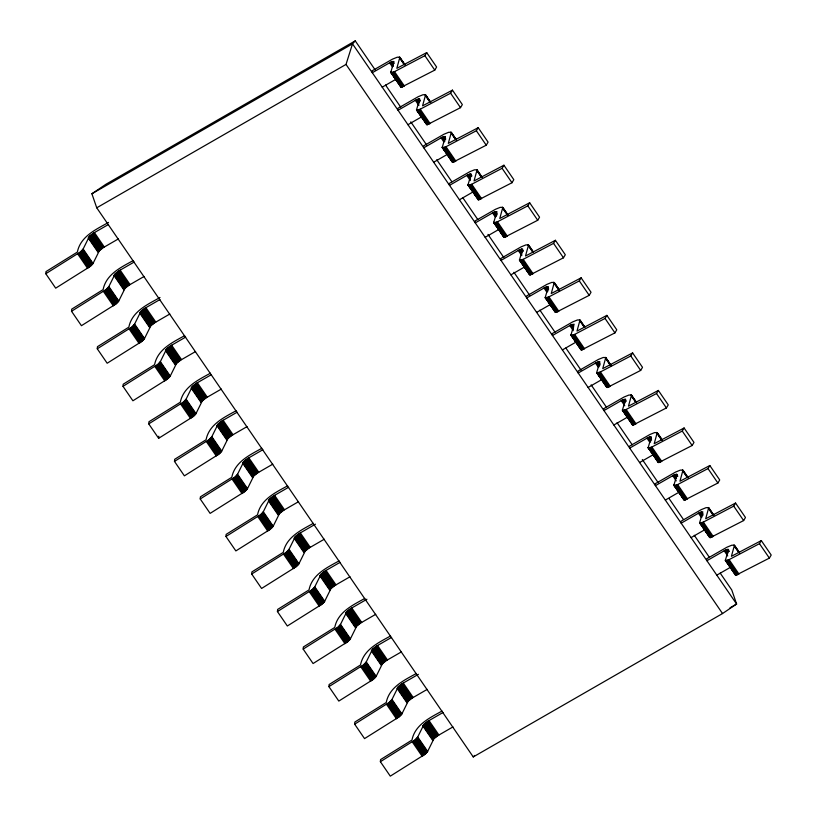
<?xml version="1.0" encoding="UTF-8"?>
<svg xmlns="http://www.w3.org/2000/svg" width="817" height="817" viewBox="0 0 817 817"><rect width="100%" height="100%" fill="white"/><g stroke="black" fill="none" stroke-linecap="round" stroke-linejoin="round"><path stroke-width="1.23" d="M118.353 238.932L103.391 247.561L99.327 250.758L93.036 263.442L90.299 266.393L55.689 288.166L45.793 273.726L45.987 271.601L77.36 252.085C80.515 236.256 96.1 229.454 108.528 222.428M144.088 276.473L129.137 285.102L125.062 288.289L118.771 300.983L116.034 303.934L81.434 325.697L71.528 311.267L71.722 309.143L103.105 289.616C106.149 274.257 120.987 267.353 133.171 260.592M169.834 314.014L154.873 322.644L150.798 325.83L144.517 338.524L141.77 341.465L107.17 363.238L97.274 348.798L97.458 346.684L128.841 327.157C131.986 311.328 147.571 304.537 159.999 297.5M195.569 351.545L180.608 360.174L176.543 363.371L170.253 376.055L167.505 379.006L132.905 400.779L123.01 386.339L123.204 384.215L154.576 364.699C157.62 349.329 172.469 342.425 184.652 335.664M221.305 389.086L206.344 397.716L202.279 400.902L195.988 413.596L193.251 416.547L158.641 438.31L148.745 423.88L148.939 421.756L180.312 402.23C183.365 386.87 198.204 379.966 210.388 373.206M158.641 438.31L158.835 436.196M247.04 426.627L232.089 435.257L228.014 438.443L221.734 451.137L218.987 454.078L184.387 475.851L174.481 461.411L174.675 459.297L206.058 439.771C209.101 424.411 223.94 417.497 236.123 410.747M272.786 464.158L257.825 472.788L253.75 475.974L247.469 488.668L244.722 491.62L210.122 513.382L200.226 498.952L200.41 496.828L231.793 477.312C234.836 461.942 249.685 455.038 261.869 448.278M298.522 501.699L283.56 510.329L279.496 513.515L273.205 526.209L270.458 529.161L235.858 550.924L225.962 536.483L226.156 534.369L257.529 514.843C260.582 499.483 275.421 492.58 287.604 485.819M324.257 539.23L309.306 547.87L305.231 551.056L298.94 563.74L296.203 566.692L261.593 588.465L251.697 574.024L251.891 571.91L283.264 552.384C286.318 537.024 301.156 530.11 313.34 523.35M349.993 576.771L335.041 585.401L330.967 588.587L324.686 601.281L321.939 604.233L287.339 625.996L277.433 611.565L277.627 609.441L309.01 589.915C312.053 574.555 326.902 567.652 339.075 560.891M375.738 614.313L360.777 622.942L356.702 626.128L350.422 638.823L347.674 641.764L313.074 663.537L303.178 649.096L303.362 646.982L334.745 627.456C337.789 612.096 352.638 605.193 364.821 598.432M401.474 651.843L386.512 660.473L382.448 663.67L376.157 676.353L373.41 679.305L338.81 701.078L328.914 686.637L329.108 684.523L360.481 664.997C363.534 649.638 378.373 642.724 390.557 635.963M427.209 689.385L412.258 698.014L408.183 701.2L401.893 713.895L399.156 716.846L364.545 738.609L354.649 724.179L354.844 722.054L386.227 702.528C389.27 687.168 404.109 680.265 416.292 673.504M452.945 726.926L437.994 735.555L433.919 738.742L427.638 751.436L424.891 754.377L390.291 776.15L380.385 761.71L380.579 759.596L411.962 740.069C415.005 724.71 429.854 717.806 442.028 711.045M399.85 57.292L396.827 68.332L426.709 52.615L436.615 67.045L434.767 70.119L401.484 87.174L390.761 72.376L393.968 61.418L390.485 62.296L372.307 72.723L372.082 70.834L392.497 59.141L397.266 57.2L399.85 57.292L404.793 64.512M425.586 94.823L422.563 105.863L452.455 90.146L462.351 104.586L460.512 107.65L427.23 124.715L416.496 109.917L419.703 98.959L416.221 99.837L398.053 110.264L397.818 108.365L418.233 96.682L423.012 94.741L425.586 94.823L430.539 102.043M426.433 124.01L426.515 124.593M451.321 132.364L448.298 143.404L478.19 127.687L488.086 142.127L486.248 145.191L452.965 162.256L442.232 147.458L445.439 136.5L441.956 137.379L423.788 147.806L423.553 145.906L443.978 134.223L448.747 132.272L451.321 132.364L456.274 139.584M477.057 169.905L474.044 180.945L503.926 165.228L513.822 179.658L511.983 182.732L478.701 199.787L467.967 184.989L471.174 174.031L467.692 174.909L449.524 185.336L449.289 183.447L469.714 171.754L474.483 169.813L477.057 169.905L482.01 177.115M477.914 199.093L477.986 199.665M502.802 207.436L499.779 218.476L529.661 202.759L539.567 217.199L537.719 220.263L504.436 237.328L493.713 222.53L496.92 211.572L493.437 212.451L475.259 222.878L475.034 220.978L495.449 209.295L500.218 207.355L502.802 207.436L507.745 214.657M528.538 244.977L525.515 256.017L555.407 240.3L565.303 254.741L563.464 257.804L530.182 274.869L519.449 260.072L522.655 249.114L519.173 249.992L501.005 260.419L500.77 258.519L521.185 246.826L525.964 244.886L528.538 244.977L533.491 252.198M554.273 282.519L551.25 293.548L581.142 277.831L591.038 292.272L589.2 295.345L555.917 312.4L545.184 297.602L548.391 286.644L544.908 287.523L526.74 297.95L526.505 296.06L546.93 284.367L551.7 282.427L554.273 282.519L559.226 289.729M580.009 320.05L576.996 331.089L606.878 315.372L616.774 329.813L614.935 332.876L581.653 349.942L570.92 335.144L574.126 324.186L570.654 325.064L552.476 335.491L552.241 333.591L572.666 321.908L577.435 319.968L580.009 320.05L584.962 327.27M605.754 357.591L602.732 368.63L632.613 352.913L642.519 367.344L640.671 370.418L607.388 387.483L596.665 372.685L599.872 361.727L596.39 362.605L578.211 373.022L577.987 371.132L598.401 359.439L603.171 357.499L605.754 357.591L610.697 364.811M631.49 395.122L628.467 406.161L658.359 390.444L668.255 404.885L666.417 407.949L633.134 425.014L622.401 410.216L625.608 399.258L622.125 400.136L603.957 410.563L603.722 408.674L624.137 396.98L628.916 395.04L631.49 395.122L636.443 402.342M657.225 432.663L654.203 443.702L684.095 427.985L693.99 442.426L692.152 445.49L658.87 462.555L648.136 447.757L651.343 436.799L647.861 437.677L629.693 448.104L629.458 446.205L649.883 434.521L654.652 432.581L657.225 432.663L662.178 439.883M682.961 470.204L679.948 481.244L709.83 465.527L719.726 479.957L717.888 483.031L684.605 500.096L673.872 485.288L677.079 474.34L673.606 475.218L655.428 485.635L655.193 483.746L675.618 472.052L680.387 470.112L682.961 470.204L687.914 477.424M708.707 507.735L705.684 518.775L735.566 503.058L745.472 517.498L743.633 520.562L710.341 537.627L699.618 522.829L702.824 511.871L699.342 512.749L681.174 523.176L680.939 521.287L701.354 509.594L706.123 507.653L708.707 507.735L713.649 514.955M734.442 545.276L731.419 556.316L761.311 540.599L771.207 555.039L769.369 558.103L736.086 575.168L725.353 560.37L728.56 549.412L725.077 550.29L706.909 560.717L706.674 558.818L727.089 547.135L731.869 545.194L734.442 545.276L739.395 552.496M720.226 573.146L731.766 589.976L736.607 604.029L722.534 613.547L473.247 756.94L96.733 207.804L346.02 64.42L352.515 43.852L355.252 40.85L375.452 70.303M45.793 273.726L80.393 251.953L83.14 249.011L89.421 236.317L93.495 233.131L108.457 224.501M71.528 311.267L106.139 289.494L108.875 286.542L115.166 273.858L119.231 270.662L134.192 262.032M97.274 348.798L131.874 327.035L134.611 324.083L140.902 311.389L144.977 308.203L159.928 299.573M123.01 386.339L157.61 364.566L160.357 361.625L166.637 348.93L170.712 345.744L185.673 337.115M148.745 423.88L183.345 402.107L186.092 399.156L192.373 386.461L196.448 383.275L211.409 374.646M174.481 461.411L209.091 439.648L211.828 436.697L218.119 424.003L222.183 420.816L237.144 412.187M200.226 498.952L234.826 477.179L237.563 474.228L243.854 461.544L247.929 458.357L262.88 449.718M225.962 536.483L260.562 514.72L263.309 511.769L269.59 499.075L273.664 495.888L288.626 487.259M251.697 574.024L286.297 552.251L289.044 549.31L295.325 536.616L299.4 533.43L315.444 524.177M277.433 611.565L312.043 589.792L314.78 586.841L321.071 574.157L325.135 570.96L340.097 562.331M303.178 649.096L337.778 627.333L340.515 624.382L346.806 611.688L350.881 608.502L366.915 599.249M328.914 686.637L363.514 664.864L366.261 661.923L372.542 649.229L376.617 646.043L391.578 637.413M354.649 724.179L389.249 702.406L391.997 699.454L398.277 686.77L402.352 683.574L418.396 674.321M380.385 761.71L414.995 739.947L417.732 736.995L424.023 724.301L428.088 721.115L443.049 712.485M390.873 72.611L394.509 71.651L424.871 55.679L426.709 52.615M416.619 110.152L420.244 109.182L450.606 93.22L452.455 90.146M442.354 147.693L445.98 146.723L476.352 130.751L478.19 127.687M468.09 185.224L471.715 184.264L502.087 168.292L503.926 165.228M493.825 222.765L497.461 221.795L527.823 205.833L529.661 202.759M519.571 260.306L523.197 259.336L553.558 243.364L555.407 240.3M545.307 297.837L548.932 296.867L579.304 280.905L581.142 277.831M571.042 335.378L574.668 334.408L605.04 318.436L606.878 315.372M596.778 372.92L600.413 371.949L630.775 355.977L632.613 352.913M622.523 410.451L626.149 409.48L656.511 393.518L658.359 390.444M648.259 447.992L651.884 447.022L682.256 431.049L684.095 427.985M673.994 485.523L677.63 484.563L707.992 468.59L709.83 465.527M699.73 523.064L703.366 522.094L733.727 506.132L735.566 503.058M725.476 560.605L729.101 559.635L759.463 543.662L761.311 540.599M473.247 756.94L474.616 755.439M96.733 207.804L91.892 193.762L105.965 184.244L355.252 40.85M91.892 193.762L352.515 43.852L736.607 604.029L729.979 607.838M382.213 87.164L396.255 79.086M407.949 124.705L421.991 116.627M433.684 162.236L447.726 154.158M459.43 199.777L473.462 191.699M485.165 237.318L499.207 229.24M510.901 274.849L524.943 266.771M536.636 312.39L550.678 304.312M562.382 349.931L576.414 341.853M588.117 387.462L602.16 379.384M613.853 425.003L627.895 416.925M639.588 462.534L653.631 454.466M665.334 500.075L679.366 491.997M691.07 537.617L705.112 529.539M716.805 575.148L730.847 567.08M424.871 55.679L434.767 70.119M450.606 93.22L460.512 107.65M476.352 130.751L486.248 145.191M502.087 168.292L511.983 182.732M527.823 205.833L537.719 220.263M553.558 243.364L563.464 257.804M579.304 280.905L589.2 295.345M605.04 318.436L614.935 332.876M630.775 355.977L640.671 370.418M656.511 393.518L666.417 407.949M682.256 431.049L692.152 445.49M707.992 468.59L717.888 483.031M733.727 506.132L743.633 520.562M759.463 543.662L769.369 558.103M400.085 57.782L405.028 65.003M425.82 95.313L430.773 102.534M451.556 132.854L456.509 140.075M477.302 170.396L482.244 177.616M503.037 207.927L507.98 215.147M528.773 245.468L533.011 251.656M554.508 283.009L558.757 289.198M580.254 320.54L584.492 326.729M605.989 358.081L610.932 365.301M631.725 395.622L636.678 402.832M657.46 433.153L662.413 440.373M683.206 470.694L688.149 477.914M708.942 508.235L713.895 515.445M734.677 545.766L739.63 552.986M399.288 57.027L404.231 64.247M425.024 94.558L429.977 101.778M450.759 132.099L454.293 137.256M476.505 169.64L481.448 176.86M502.241 207.171L505.774 212.328M527.976 244.712L532.929 251.932M553.712 282.253L557.96 288.442M579.457 319.784L580.867 321.847M582.286 323.91L584.4 327.004M605.193 357.325L609.431 363.514M630.928 394.866L635.881 402.076M656.664 432.397L661.617 439.617M682.409 469.938L687.352 477.159M708.145 507.48L713.098 514.69M733.88 545.01L738.834 552.231M399.993 58.487L404.231 64.676M425.728 96.018L429.967 102.207M451.464 133.559L455.712 139.748M477.199 171.1L481.448 177.289M502.945 208.631L507.183 214.82M528.681 246.172L532.919 252.361M554.416 283.713L559.369 290.923M580.152 321.244L584.4 327.433M605.897 358.786L610.84 366.006M631.633 396.327L635.871 402.505M657.368 433.858L661.617 440.046M683.104 471.399L687.352 477.588M708.85 508.94L713.088 515.118M734.585 546.471L738.823 552.66M419.029 98.826L420.438 100.879M470.5 173.898L471.92 175.961M521.981 248.971L523.391 251.033M624.934 399.125L626.343 401.188M676.405 474.197L677.824 476.26M727.886 549.269L729.295 551.332M392.742 61.377L394.162 63.44M418.478 98.918L419.897 100.981M444.223 136.459L445.633 138.522M469.959 173.99L471.368 176.053M495.694 211.532L497.114 213.594M521.43 249.073L522.849 251.136M547.176 286.604L548.585 288.667M598.647 361.686L600.066 363.749M650.128 436.758L651.537 438.821M675.863 474.299L677.273 476.352M701.599 511.83L703.018 513.893M727.334 549.371L728.754 551.434M392.078 61.592L393.498 63.655M417.814 99.123L419.233 101.185M443.56 136.664L445.673 139.758M469.295 174.205L470.704 176.268M495.031 211.736L497.155 214.83M520.776 249.277L522.186 251.34M546.512 286.818L548.626 289.902M572.247 324.349L573.667 326.412M597.983 361.89L600.107 364.985M623.728 399.421L625.138 401.484M649.464 436.962L651.588 440.057M675.199 474.503L676.619 476.566M700.935 512.034L703.059 515.129M726.681 549.575L728.09 551.638M391.323 61.898L393.437 64.992M417.058 99.439L419.182 102.534M442.794 136.97L444.918 140.064M468.539 174.511L470.653 177.606M494.275 212.052L496.389 215.137M520.01 249.583L522.134 252.678M545.746 287.124L547.87 290.219M571.491 324.655L573.605 327.75M597.227 362.197L599.341 365.291M622.962 399.738L625.087 402.832M648.698 437.269L650.822 440.363M674.444 474.81L676.558 477.904M700.179 512.351L702.303 515.445M725.915 549.882L728.039 552.976M390.485 62.296L393.314 66.422M416.221 99.837L419.05 103.963M441.956 137.379L444.785 141.504M467.692 174.909L470.521 179.035M493.437 212.451L496.266 216.576M519.173 249.992L522.002 254.118M544.908 287.523L547.737 291.649M570.654 325.064L573.473 329.19M596.39 362.605L599.218 366.731M622.125 400.136L624.249 403.23M647.861 437.677L650.689 441.803M673.606 475.218L675.72 478.302M699.342 512.749L702.171 516.875M725.077 550.29L727.201 553.385M389.597 62.786L392.426 66.912M415.332 100.328L418.866 105.485M441.068 137.859L443.897 141.984M466.803 175.4L470.347 180.557M492.549 212.941L495.378 217.056M518.284 250.472L521.818 255.629M544.02 288.013L546.849 292.139M569.755 325.554L573.299 330.701M595.501 363.085L598.33 367.211M621.237 400.626L624.77 405.783M646.972 438.157L649.801 442.283M672.708 475.698L676.251 480.856M698.453 513.239L701.282 517.365M724.189 550.77L727.722 555.928M394.509 71.651L404.405 86.081M420.244 109.182L430.14 123.622M445.98 146.723L455.886 161.163M471.715 184.264L481.622 198.694M497.461 221.795L507.357 236.236M523.197 259.336L533.092 273.777M548.932 296.867L558.838 311.308M574.668 334.408L584.574 348.849M600.413 371.949L610.309 386.38M626.149 409.48L636.045 423.921M651.884 447.022L661.79 461.462M677.63 484.563L687.526 498.993M703.366 522.094L713.261 536.534M729.101 559.635L738.997 574.075M393.641 72.07L403.537 86.51M419.376 109.611L429.272 124.051M445.112 147.152L455.018 161.582M470.858 184.683L480.753 199.123M496.593 222.224L506.489 236.664M522.329 259.765L532.224 274.195M548.064 297.296L557.97 311.737M573.81 334.837L583.706 349.278M599.545 372.378L609.441 386.809M625.281 409.909L635.177 424.35M651.016 447.45L660.922 461.891M676.762 484.992L686.658 499.422M702.497 522.523L712.393 536.963M728.233 560.064L738.129 574.504M392.844 72.407L402.75 86.847M418.59 109.948L428.486 124.378M444.325 147.479L454.221 161.919M470.061 185.02L479.957 199.46M495.796 222.551L505.703 236.991M521.542 260.092L531.438 274.532M547.278 297.633L557.174 312.063M573.013 335.164L582.909 349.605M598.749 372.705L608.655 387.146M624.494 410.246L634.39 424.677M650.23 447.777L660.126 462.218M675.965 485.318L685.861 499.759M701.701 522.86L711.607 537.29M727.447 560.391L737.342 574.831M392.16 72.631L402.056 87.072M417.895 110.172L427.791 124.603M443.631 147.703L453.537 162.144M469.367 185.245L479.273 199.685M495.112 222.775L505.008 237.216M520.848 260.317L530.744 274.757M546.583 297.858L556.489 312.288M572.319 335.389L582.225 349.829M598.064 372.93L607.96 387.37M623.8 410.471L633.696 424.901M649.535 448.002L659.442 462.442M675.281 485.543L685.177 499.984M701.017 523.084L710.913 537.515M726.752 560.615L736.648 575.056M391.588 72.744L401.484 87.174M417.324 110.275L427.23 124.715M443.059 147.816L452.965 162.256M468.805 185.357L478.701 199.787M494.54 222.888L504.436 237.328M520.276 260.429L530.182 274.869M546.011 297.97L555.917 312.4M571.757 335.501L581.653 349.942M597.493 373.042L607.388 387.483M623.228 410.583L633.134 425.014M648.964 448.114L658.87 462.555M674.709 485.655L684.605 500.096M700.445 523.197L710.341 537.627M726.18 560.728L736.086 575.168M390.802 72.039L400.779 87.051M416.537 109.58L425.728 122.979M442.273 147.111L452.25 162.123M468.018 184.652L477.21 198.061M493.754 222.193L503.732 237.206M519.489 259.724L529.467 274.737M545.94 298.297L555.203 312.278M570.971 334.807L580.938 349.819M597.411 373.369L606.684 387.35M622.442 409.879L632.419 424.891M648.177 447.42L658.155 462.432M673.923 484.951L683.89 499.963M699.658 522.492L709.636 537.504M725.394 560.023L735.371 575.035M390.761 72.376L401.055 87.174M416.496 109.917L426.791 124.715M442.232 147.458L452.536 162.246M467.967 184.989L478.272 199.787M493.713 222.53L504.007 237.328M519.449 260.072L529.743 274.859M545.184 297.602L555.489 312.4M570.92 335.144L581.224 349.931M596.665 372.685L606.96 387.472M622.401 410.216L632.695 425.014M648.136 447.757L658.441 462.545M673.872 485.288L684.176 500.086M699.618 522.829L709.912 537.627M725.353 560.37L735.647 575.158M385.542 85.029L400.698 107.119M410.788 121.856L426.658 144.997M436.758 159.724L451.903 181.813M462.728 197.591L477.874 219.681M487.974 234.408L503.844 257.559M513.934 272.286L529.804 295.427M539.904 310.154L555.049 332.243M565.875 348.022L581.02 370.111M591.12 384.848L606.265 406.937M617.08 422.716L632.235 444.805M642.325 459.532L658.196 482.673M669.021 498.452L683.441 519.5M694.266 535.278L709.411 557.368M346.02 64.42L722.534 613.547M94.415 232.569L104.31 247.01M120.15 270.11L130.046 284.551M145.886 307.652L155.792 322.082M171.631 345.183L181.527 359.623M197.367 382.724L207.263 397.164M223.102 420.265L233.008 434.695M248.838 457.796L258.744 472.236M274.583 495.337L284.479 509.777M300.319 532.878L310.215 547.308M326.054 570.409L335.961 584.849M351.79 607.95L361.696 622.391M377.536 645.491L387.432 659.922M403.271 683.022L413.167 697.463M429.007 720.563L438.913 735.004M93.495 233.131L103.391 247.561M119.231 270.662L129.137 285.102M144.977 308.203L154.873 322.644M170.712 345.744L180.608 360.174M196.448 383.275L206.344 397.716M222.183 420.816L232.089 435.257M247.929 458.357L257.825 472.788M273.664 495.888L283.56 510.329M299.4 533.43L309.306 547.87M325.135 570.96L335.041 585.401M350.881 608.502L360.777 622.942M376.617 646.043L386.512 660.473M402.352 683.574L412.258 698.014M428.088 721.115L437.994 735.555M92.576 233.733L102.482 248.174M118.322 271.275L128.218 285.705M144.058 308.806L153.953 323.246M169.793 346.347L179.689 360.787M195.529 383.888L205.435 398.318M221.274 421.419L231.17 435.859M247.01 458.96L256.906 473.4M272.745 496.491L282.641 510.931M298.481 534.032L308.387 548.473M324.226 571.573L334.122 586.003M349.962 609.104L359.858 623.545M375.697 646.645L385.604 661.086M401.433 684.186L411.339 698.617M427.179 721.717L437.075 736.158M91.688 234.377L101.584 248.807M117.423 271.908L127.329 286.348M143.169 309.449L153.065 323.889M168.905 346.99L178.8 361.42M194.64 384.521L204.536 398.962M220.376 422.062L230.282 436.503M246.121 459.603L256.017 474.034M271.857 497.134L281.753 511.575M297.592 534.675L307.498 549.116M323.328 572.206L333.234 586.647M349.073 609.748L358.969 624.188M374.809 647.289L384.705 661.719M400.544 684.82L410.451 699.26M426.28 722.361L436.186 736.801M90.85 235.03L100.746 249.471M116.586 272.572L126.492 287.002M142.332 310.103L152.228 324.543M168.067 347.644L177.963 362.084M193.803 385.185L203.699 399.615M219.538 422.716L229.444 437.156M245.284 460.257L255.18 474.697M271.019 497.788L280.915 512.228M296.755 535.329L306.651 549.77M322.49 572.87L332.396 587.3M348.236 610.401L358.132 624.842M373.972 647.942L383.867 662.383M399.707 685.483L409.603 699.914M425.443 723.014L435.349 737.455M90.084 235.684L99.991 250.125M115.83 273.225L125.726 287.655M141.566 310.756L151.462 325.197M167.301 348.297L177.197 362.738M193.037 385.838L202.943 400.269M218.782 423.369L228.678 437.81M244.518 460.911L254.414 475.351M270.253 498.452L280.16 512.882M295.989 535.983L305.895 550.423M321.735 573.524L331.631 587.964M347.47 611.055L357.366 625.495M373.206 648.596L383.112 663.036M398.941 686.137L408.847 700.567M424.687 723.668L434.583 738.108M89.421 236.317L99.327 250.758M115.166 273.858L125.062 288.289M140.902 311.389L150.798 325.83M166.637 348.93L176.543 363.371M192.373 386.461L202.279 400.902M218.119 424.003L228.014 438.443M243.854 461.544L253.75 475.974M269.59 499.075L279.496 513.515M295.325 536.616L305.231 551.056M321.071 574.157L330.967 588.587M346.806 611.688L356.702 626.128M372.542 649.229L382.448 663.67M398.277 686.77L408.183 701.2M424.023 724.301L433.919 738.742M88.879 236.91L98.775 251.35M114.615 274.441L124.521 288.881M140.35 311.982L150.257 326.422M166.096 349.523L175.992 363.953M191.832 387.054L201.728 401.494M217.567 424.595L227.473 439.035M243.303 462.136L253.209 476.566M269.048 499.667L278.944 514.107M294.784 537.208L304.68 551.649M320.519 574.749L330.425 589.18M346.255 612.28L356.161 626.721M372.001 649.821L381.896 664.262M397.736 687.363L407.632 701.793M423.472 724.893L433.378 739.334M88.461 237.441L98.367 251.881M114.206 274.982L124.102 289.422M139.942 312.513L149.838 326.953M165.677 350.054L175.584 364.494M191.423 387.595L201.319 402.025M217.159 425.126L227.055 439.566M242.894 462.667L252.79 477.108M268.63 500.208L278.536 514.639M294.375 537.739L304.271 552.18M320.111 575.28L330.007 589.721M345.846 612.821L355.742 627.252M371.582 650.352L381.488 664.793M397.328 687.894L407.223 702.334M423.063 725.435L432.959 739.865M88.195 237.9L98.101 252.341M113.941 275.441L123.837 289.882M139.676 312.982L149.572 327.413M165.412 350.513L175.308 364.954M191.147 388.055L201.053 402.495M216.893 425.596L226.789 440.026M242.629 463.127L252.524 477.567M268.364 500.668L278.26 515.108M294.1 538.209L304.006 552.639M319.845 575.74L329.741 590.18M345.581 613.281L355.477 627.722M371.316 650.822L381.212 665.252M397.052 688.353L406.958 702.794M422.798 725.894L432.693 740.325M83.14 249.011L93.036 263.442M108.875 286.542L118.771 300.983M134.611 324.083L144.517 338.524M160.357 361.625L170.253 376.055M186.092 399.156L195.988 413.596M211.828 436.697L221.734 451.137M237.563 474.228L247.469 488.668M263.309 511.769L273.205 526.209M289.044 549.31L298.94 563.74M314.78 586.841L324.686 601.281M340.515 624.382L350.422 638.823M366.261 661.923L376.157 676.353M391.997 699.454L401.893 713.895M417.732 736.995L427.638 751.436M82.864 249.481L92.76 263.922M108.6 287.022L118.506 301.453M134.335 324.553L144.241 338.994M160.081 362.094L169.977 376.535M185.816 399.636L195.712 414.066M211.552 437.166L221.458 451.607M237.298 474.708L247.194 489.148M263.033 512.239L272.929 526.679M288.769 549.78L298.665 564.22M314.504 587.321L324.41 601.751M340.25 624.852L350.146 639.292M365.985 662.393L375.881 676.833M391.721 699.934L401.617 714.364M417.456 737.465L427.362 751.906M82.435 250.033L92.331 264.463M108.171 287.564L118.077 302.004M133.917 325.105L143.812 339.545M159.652 362.646L169.548 377.076M185.388 400.177L195.294 414.617M211.123 437.718L221.029 452.158M236.869 475.259L246.765 489.689M262.604 512.79L272.5 527.231M288.34 550.331L298.246 564.772M314.075 587.862L323.981 602.303M339.821 625.403L349.717 639.844M365.556 662.944L375.452 677.375M391.292 700.475L401.198 714.916M417.038 738.017L426.934 752.457M81.874 250.635L91.77 265.076M107.609 288.176L117.505 302.617M133.345 325.717L143.251 340.148M159.09 363.248L168.986 377.689M184.826 400.79L194.722 415.23M210.561 438.32L220.457 452.761M236.297 475.862L246.203 490.302M262.043 513.403L271.938 527.833M287.778 550.934L297.674 565.374M313.514 588.475L323.409 602.915M339.249 626.016L349.155 640.446M364.995 663.547L374.891 677.987M390.73 701.088L400.626 715.529M416.466 738.629L426.362 753.06M81.179 251.289L91.085 265.719M106.925 288.82L116.821 303.26M132.66 326.361L142.556 340.801M158.396 363.902L168.302 378.332M184.131 401.433L194.037 415.873M209.877 438.974L219.773 453.415M235.613 476.515L245.508 490.946M261.348 514.046L271.254 528.487M287.094 551.587L296.99 566.028M312.829 589.128L322.725 603.559M338.565 626.659L348.461 641.1M364.3 664.201L374.206 678.641M390.046 701.732L399.942 716.172M415.782 739.273L425.677 753.713M80.393 251.953L90.299 266.393M106.139 289.494L116.034 303.934M131.874 327.035L141.77 341.465M157.61 364.566L167.505 379.006M183.345 402.107L193.251 416.547M209.091 439.648L218.987 454.078M234.826 477.179L244.722 491.62M260.562 514.72L270.458 529.161M286.297 552.251L296.203 566.692M312.043 589.792L321.939 604.233M337.778 627.333L347.674 641.764M363.514 664.864L373.41 679.305M389.249 702.406L399.156 716.846M414.995 739.947L424.891 754.377M79.535 252.627L89.431 267.067M105.27 290.168L115.166 304.598M131.006 327.699L140.902 342.139M156.741 365.24L166.648 379.68M182.487 402.781L192.383 417.211M208.223 440.312L218.119 454.752M233.958 477.853L243.854 492.294M259.694 515.384L269.6 529.824M285.439 552.925L295.335 567.366M311.175 590.466L321.071 604.897M336.91 627.997L346.806 642.438M362.646 665.538L372.552 679.979M388.392 703.08L398.288 717.51M414.127 740.611L424.023 755.051M78.616 253.28L88.512 267.71M104.351 290.811L114.247 305.252M130.087 328.352L139.993 342.793M155.833 365.893L165.728 380.324M181.568 403.424L191.464 417.865M207.304 440.966L217.199 455.406M233.039 478.507L242.945 492.937M258.785 516.038L268.681 530.478M284.52 553.579L294.416 568.019M310.256 591.11L320.152 605.55M335.991 628.651L345.897 643.091M361.737 666.192L371.633 680.622M387.472 703.723L397.368 718.163M413.208 741.264L423.104 755.705M77.676 253.893L87.572 268.323M103.412 291.424L113.308 305.864M129.147 328.965L139.053 343.406M154.893 366.496L164.789 380.936M180.628 404.037L190.524 418.478M206.364 441.578L216.26 456.009M232.099 479.109L242.006 493.55M257.845 516.65L267.741 531.091M283.581 554.192L293.477 568.622M309.316 591.722L319.212 606.163M335.052 629.264L344.958 643.704M360.797 666.805L370.693 681.235M386.533 704.336L396.429 718.776M412.268 741.877L422.175 756.317"/></g></svg>
